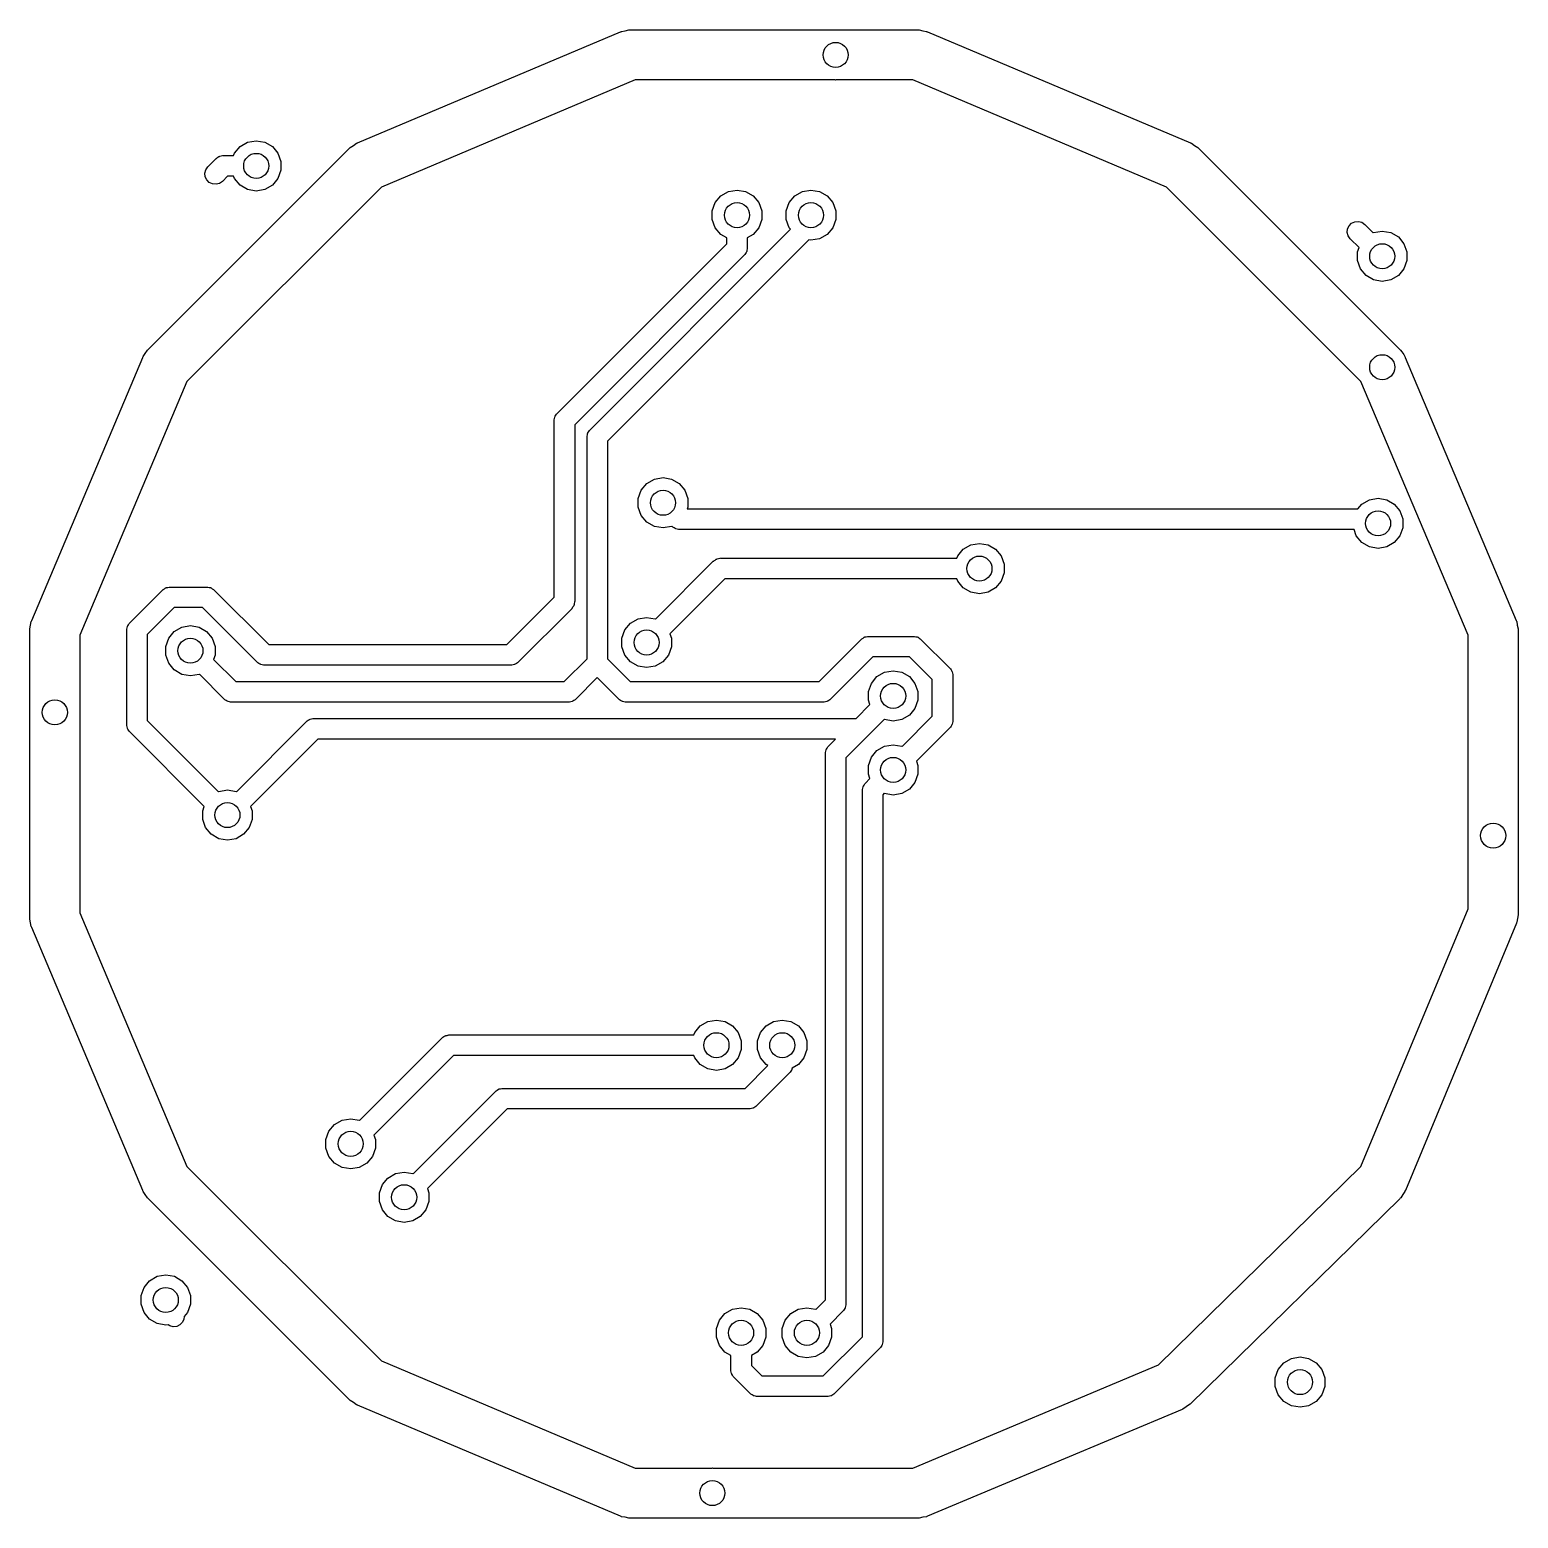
# Model space of a CAD drawing. Extents: x 80.2 to 130.9, y -109.9 to -88.9.
# Drawn here: x 90.94 to 109.06, y -109.06 to -90.94 of the extents above; entities that cross this region are included whole.
import ezdxf

# ---------------------------------------------------------------- set-up
doc = ezdxf.new("R2010")
doc.units = 0
doc.header["$MEASUREMENT"] = 0
doc.layers.add('BLACK', color=7, linetype='CONTINUOUS')

msp = doc.modelspace()

# ---------------------------------------------------------------- linework, layer by layer
at = {"layer": 'Black'}
for p, q in [((94.9314, -92.319), (98.1314, -90.969)), ((98.1314, -90.969), (98.139, -90.9673)), ((98.139, -90.9673), (98.1457, -90.9634)), ((98.1457, -90.9634), (98.1904, -90.9555)), ((98.1904, -90.9555), (98.2347, -90.9454)), ((98.2347, -90.9454), (98.2424, -90.9463)), ((98.2424, -90.9463), (98.25, -90.945)), ((98.25, -90.945), (100.745, -90.945)), ((100.745, -90.945), (100.75, -90.944)), ((100.75, -90.944), (100.755, -90.945)), ((100.755, -90.945), (101.75, -90.945)), ((101.75, -90.945), (101.758, -90.9463)), ((101.758, -90.9463), (101.765, -90.9454)), ((101.765, -90.9454), (101.81, -90.9555)), ((101.81, -90.9555), (101.854, -90.9634)), ((101.854, -90.9634), (101.861, -90.9673)), ((101.861, -90.9673), (101.869, -90.969)), ((101.869, -90.969), (105.069, -92.319)), ((98.3117, -91.555), (95.2235, -92.8578)), ((100.745, -91.555), (98.3117, -91.555)), ((100.75, -91.556), (100.745, -91.555)), ((100.755, -91.555), (100.75, -91.556)), ((101.688, -91.555), (100.755, -91.555)), ((104.776, -92.8578), (101.688, -91.555)), ((93.435, -92.447), (93.5033, -92.3656)), ((93.5033, -92.3656), (93.5954, -92.3125)), ((93.5954, -92.3125), (93.7, -92.294)), ((93.7, -92.294), (93.8046, -92.3125)), ((93.8046, -92.3125), (93.8967, -92.3656)), ((93.8967, -92.3656), (93.965, -92.447)), ((94.8425, -92.3765), (94.8823, -92.3508)), ((94.8823, -92.3508), (94.9211, -92.3236)), ((94.9211, -92.3236), (94.9266, -92.3221)), ((94.9266, -92.3221), (94.9314, -92.319)), ((105.069, -92.319), (105.073, -92.3221)), ((105.073, -92.3221), (105.079, -92.3236)), ((105.079, -92.3236), (105.118, -92.3508)), ((105.118, -92.3508), (105.158, -92.3765)), ((92.3843, -94.8343), (94.8343, -92.3843)), ((93.1116, -92.6116), (93.2116, -92.5116)), ((93.2116, -92.5116), (93.2161, -92.5085)), ((93.2161, -92.5085), (93.2197, -92.5042)), ((93.2197, -92.5042), (93.2338, -92.4961)), ((93.2338, -92.4961), (93.2472, -92.4867)), ((93.2472, -92.4867), (93.2525, -92.4853)), ((93.2525, -92.4853), (93.2572, -92.4825)), ((93.2572, -92.4825), (93.2733, -92.4797)), ((93.2733, -92.4797), (93.2891, -92.4755)), ((93.2891, -92.4755), (93.2946, -92.476)), ((93.2946, -92.476), (93.3, -92.475)), ((93.3, -92.475), (93.4248, -92.475)), ((93.4248, -92.475), (93.435, -92.447)), ((93.965, -92.447), (94.0013, -92.5469)), ((94.0013, -92.5469), (94.0013, -92.6531)), ((94.8343, -92.3843), (94.839, -92.381)), ((94.839, -92.381), (94.8425, -92.3765)), ((105.158, -92.3765), (105.161, -92.381)), ((105.161, -92.381), (105.166, -92.3843)), ((105.166, -92.3843), (107.616, -94.8343)), ((93.0755, -92.6891), (93.0867, -92.6472)), ((93.0793, -92.7324), (93.0755, -92.6891)), ((93.0976, -92.7717), (93.0793, -92.7324)), ((93.0867, -92.6472), (93.1116, -92.6116)), ((93.3518, -92.725), (93.2884, -92.7884)), ((93.4248, -92.725), (93.3518, -92.725)), ((93.435, -92.753), (93.4248, -92.725)), ((94.0013, -92.6531), (93.965, -92.753)), ((95.2235, -92.8578), (92.8578, -95.2235)), ((93.1283, -92.8024), (93.0976, -92.7717)), ((93.1676, -92.8207), (93.1283, -92.8024)), ((93.2109, -92.8245), (93.1676, -92.8207)), ((93.2528, -92.8133), (93.2109, -92.8245)), ((93.2884, -92.7884), (93.2528, -92.8133)), ((93.5033, -92.8344), (93.435, -92.753)), ((93.5954, -92.8875), (93.5033, -92.8344)), ((93.7, -92.906), (93.5954, -92.8875)), ((93.8046, -92.8875), (93.7, -92.906)), ((93.8967, -92.8344), (93.8046, -92.8875)), ((93.965, -92.753), (93.8967, -92.8344)), ((99.3533, -92.9656), (99.4454, -92.9125)), ((99.4454, -92.9125), (99.55, -92.894)), ((99.55, -92.894), (99.6546, -92.9125)), ((99.6546, -92.9125), (99.7467, -92.9656)), ((100.253, -92.9656), (100.345, -92.9125)), ((100.345, -92.9125), (100.45, -92.894)), ((100.45, -92.894), (100.555, -92.9125)), ((100.555, -92.9125), (100.647, -92.9656)), ((107.142, -95.2235), (104.776, -92.8578)), ((99.2487, -93.1469), (99.285, -93.047)), ((99.285, -93.047), (99.3533, -92.9656)), ((99.7467, -92.9656), (99.815, -93.047)), ((99.815, -93.047), (99.8513, -93.1469)), ((100.149, -93.1469), (100.185, -93.047)), ((100.185, -93.047), (100.253, -92.9656)), ((100.647, -92.9656), (100.715, -93.047)), ((100.715, -93.047), (100.751, -93.1469)), ((99.2487, -93.2531), (99.2487, -93.1469)), ((99.285, -93.353), (99.2487, -93.2531)), ((99.8513, -93.2531), (99.815, -93.353)), ((99.8513, -93.1469), (99.8513, -93.2531)), ((100.149, -93.2531), (100.149, -93.1469)), ((100.185, -93.353), (100.149, -93.2531)), ((100.751, -93.2531), (100.715, -93.353)), ((100.751, -93.1469), (100.751, -93.2531)), ((107.068, -93.2793), (107.111, -93.2755)), ((107.111, -93.2755), (107.153, -93.2867)), ((97.7616, -95.8116), (100.201, -93.3721)), ((99.3533, -93.4344), (99.285, -93.353)), ((99.425, -93.4758), (99.3533, -93.4344)), ((99.7467, -93.4344), (99.675, -93.4758)), ((99.815, -93.353), (99.7467, -93.4344)), ((100.201, -93.3721), (100.185, -93.353)), ((100.647, -93.4344), (100.555, -93.4875)), ((100.715, -93.353), (100.647, -93.4344)), ((106.975, -93.4109), (106.979, -93.3676)), ((106.987, -93.4528), (106.975, -93.4109)), ((106.979, -93.3676), (106.998, -93.3283)), ((107.012, -93.4884), (106.987, -93.4528)), ((106.998, -93.3283), (107.028, -93.2976)), ((107.028, -93.2976), (107.068, -93.2793)), ((107.153, -93.2867), (107.188, -93.3116)), ((107.188, -93.3116), (107.291, -93.4147)), ((107.291, -93.4147), (107.295, -93.4125)), ((107.295, -93.4125), (107.4, -93.394)), ((107.4, -93.394), (107.505, -93.4125)), ((107.505, -93.4125), (107.597, -93.4656)), ((97.3616, -95.6116), (99.425, -93.5482)), ((100.425, -93.5016), (97.975, -95.9518)), ((99.425, -93.5482), (99.425, -93.4758)), ((99.6703, -93.6267), (99.6675, -93.6428)), ((99.6745, -93.6109), (99.6703, -93.6267)), ((99.675, -93.6), (99.674, -93.6054)), ((99.674, -93.6054), (99.6745, -93.6109)), ((99.675, -93.4758), (99.675, -93.6)), ((100.45, -93.506), (100.425, -93.5016)), ((100.555, -93.4875), (100.45, -93.506)), ((107.118, -93.5945), (107.012, -93.4884)), ((107.099, -93.6469), (107.118, -93.5945)), ((107.597, -93.4656), (107.665, -93.547)), ((107.665, -93.547), (107.701, -93.6469)), ((99.6384, -93.6884), (97.575, -95.7518)), ((99.6415, -93.6839), (99.6384, -93.6884)), ((99.6458, -93.6803), (99.6415, -93.6839)), ((99.6539, -93.6662), (99.6458, -93.6803)), ((99.6633, -93.6528), (99.6539, -93.6662)), ((99.6647, -93.6475), (99.6633, -93.6528)), ((99.6675, -93.6428), (99.6647, -93.6475)), ((107.099, -93.7531), (107.099, -93.6469)), ((107.135, -93.853), (107.099, -93.7531)), ((107.701, -93.7531), (107.665, -93.853)), ((107.701, -93.6469), (107.701, -93.7531)), ((107.203, -93.9344), (107.135, -93.853)), ((107.295, -93.9875), (107.203, -93.9344)), ((107.4, -94.006), (107.295, -93.9875)), ((107.505, -93.9875), (107.4, -94.006)), ((107.597, -93.9344), (107.505, -93.9875)), ((107.665, -93.853), (107.597, -93.9344)), ((92.3236, -94.9211), (92.3508, -94.8823)), ((92.3508, -94.8823), (92.3765, -94.8425)), ((92.3765, -94.8425), (92.381, -94.839)), ((92.381, -94.839), (92.3843, -94.8343)), ((107.616, -94.8343), (107.619, -94.839)), ((107.619, -94.839), (107.624, -94.8425)), ((107.624, -94.8425), (107.638, -94.8648)), ((107.638, -94.8648), (107.665, -94.897)), ((107.665, -94.897), (107.671, -94.9131)), ((90.969, -98.1314), (92.319, -94.9314)), ((92.319, -94.9314), (92.3221, -94.9266)), ((92.3221, -94.9266), (92.3236, -94.9211)), ((107.671, -94.9131), (107.676, -94.9211)), ((107.676, -94.9211), (107.678, -94.9266)), ((107.678, -94.9266), (107.681, -94.9314)), ((107.681, -94.9314), (109.031, -98.1314)), ((92.8578, -95.2235), (91.555, -98.3117)), ((108.445, -98.3117), (107.142, -95.2235)), ((97.3461, -95.6338), (97.3542, -95.6197)), ((97.3542, -95.6197), (97.3585, -95.6161)), ((97.3585, -95.6161), (97.3616, -95.6116)), ((97.325, -95.7), (97.326, -95.6946)), ((97.325, -97.8482), (97.325, -95.7)), ((97.3255, -95.6891), (97.3297, -95.6733)), ((97.326, -95.6946), (97.3255, -95.6891)), ((97.3297, -95.6733), (97.3325, -95.6572)), ((97.3325, -95.6572), (97.3353, -95.6525)), ((97.3353, -95.6525), (97.3367, -95.6472)), ((97.3367, -95.6472), (97.3461, -95.6338)), ((97.575, -95.7518), (97.575, -97.9)), ((97.7585, -95.8161), (97.7616, -95.8116)), ((97.725, -95.9), (97.726, -95.8946)), ((97.725, -98.5982), (97.725, -95.9)), ((97.7255, -95.8891), (97.7297, -95.8733)), ((97.726, -95.8946), (97.7255, -95.8891)), ((97.7297, -95.8733), (97.7325, -95.8572)), ((97.7325, -95.8572), (97.7353, -95.8525)), ((97.7353, -95.8525), (97.7367, -95.8472)), ((97.7367, -95.8472), (97.7461, -95.8338)), ((97.7461, -95.8338), (97.7542, -95.8197)), ((97.7542, -95.8197), (97.7585, -95.8161)), ((97.975, -95.9518), (97.975, -98.5982)), ((98.385, -96.547), (98.4533, -96.4656)), ((98.4533, -96.4656), (98.5454, -96.4125)), ((98.5454, -96.4125), (98.65, -96.394)), ((98.65, -96.394), (98.7546, -96.4125)), ((98.7546, -96.4125), (98.8467, -96.4656)), ((98.8467, -96.4656), (98.915, -96.547)), ((98.3487, -96.6469), (98.385, -96.547)), ((98.3487, -96.7531), (98.3487, -96.6469)), ((98.915, -96.547), (98.9513, -96.6469)), ((98.9513, -96.6469), (98.9513, -96.7531)), ((107.104, -96.775), (107.153, -96.7156)), ((107.153, -96.7156), (107.245, -96.6625)), ((107.245, -96.6625), (107.35, -96.644)), ((107.35, -96.644), (107.455, -96.6625)), ((107.455, -96.6625), (107.547, -96.7156)), ((107.547, -96.7156), (107.615, -96.797)), ((98.385, -96.853), (98.3487, -96.7531)), ((98.4533, -96.9344), (98.385, -96.853)), ((98.9513, -96.7531), (98.9434, -96.775)), ((98.9434, -96.775), (107.104, -96.775)), ((107.615, -96.797), (107.651, -96.8969)), ((107.651, -96.8969), (107.651, -97.0031)), ((98.5454, -96.9875), (98.4533, -96.9344)), ((98.65, -97.006), (98.5454, -96.9875)), ((98.7546, -96.9875), (98.65, -97.006)), ((98.7585, -96.9853), (98.7546, -96.9875)), ((98.7616, -96.9884), (98.7585, -96.9853)), ((98.7661, -96.9915), (98.7616, -96.9884)), ((98.7697, -96.9958), (98.7661, -96.9915)), ((98.7838, -97.0039), (98.7697, -96.9958)), ((98.7972, -97.0133), (98.7838, -97.0039)), ((98.8025, -97.0147), (98.7972, -97.0133)), ((98.8072, -97.0175), (98.8025, -97.0147)), ((98.8233, -97.0203), (98.8072, -97.0175)), ((98.8391, -97.0245), (98.8233, -97.0203)), ((98.8446, -97.024), (98.8391, -97.0245)), ((98.85, -97.025), (98.8446, -97.024)), ((107.057, -97.025), (98.85, -97.025)), ((107.085, -97.103), (107.057, -97.025)), ((107.651, -97.0031), (107.615, -97.103)), ((102.303, -97.2656), (102.395, -97.2125)), ((102.395, -97.2125), (102.5, -97.194)), ((102.5, -97.194), (102.605, -97.2125)), ((102.605, -97.2125), (102.697, -97.2656)), ((107.153, -97.1844), (107.085, -97.103)), ((107.245, -97.2375), (107.153, -97.1844)), ((107.35, -97.256), (107.245, -97.2375)), ((107.455, -97.2375), (107.35, -97.256)), ((107.547, -97.1844), (107.455, -97.2375)), ((107.615, -97.103), (107.547, -97.1844)), ((98.5585, -98.1147), (99.2616, -97.4116)), ((99.2616, -97.4116), (99.2661, -97.4085)), ((99.2661, -97.4085), (99.2697, -97.4042)), ((99.2697, -97.4042), (99.2838, -97.3961)), ((99.2838, -97.3961), (99.2972, -97.3867)), ((99.2972, -97.3867), (99.3025, -97.3853)), ((99.3025, -97.3853), (99.3072, -97.3825)), ((99.3072, -97.3825), (99.3233, -97.3797)), ((99.3233, -97.3797), (99.3391, -97.3755)), ((99.3391, -97.3755), (99.3446, -97.376)), ((99.3446, -97.376), (99.35, -97.375)), ((99.35, -97.375), (102.225, -97.375)), ((102.225, -97.375), (102.235, -97.347)), ((102.235, -97.347), (102.303, -97.2656)), ((102.697, -97.2656), (102.765, -97.347)), ((102.765, -97.347), (102.801, -97.4469)), ((102.801, -97.5531), (102.765, -97.653)), ((102.801, -97.4469), (102.801, -97.5531)), ((92.1616, -98.1616), (92.5616, -97.7616)), ((92.5616, -97.7616), (92.5661, -97.7585)), ((92.5661, -97.7585), (92.5697, -97.7542)), ((92.5697, -97.7542), (92.5838, -97.7461)), ((92.5838, -97.7461), (92.5972, -97.7367)), ((92.5972, -97.7367), (92.6025, -97.7353)), ((92.6025, -97.7353), (92.6072, -97.7325)), ((92.6072, -97.7325), (92.6233, -97.7297)), ((92.6233, -97.7297), (92.6391, -97.7255)), ((92.6391, -97.7255), (92.6446, -97.726)), ((92.6446, -97.726), (92.65, -97.725)), ((92.65, -97.725), (93.1, -97.725)), ((93.1, -97.725), (93.1054, -97.726)), ((93.1054, -97.726), (93.1109, -97.7255)), ((93.1109, -97.7255), (93.1267, -97.7297)), ((93.1267, -97.7297), (93.1428, -97.7325)), ((93.1428, -97.7325), (93.1475, -97.7353)), ((93.1475, -97.7353), (93.1528, -97.7367)), ((93.1528, -97.7367), (93.1662, -97.7461)), ((93.1662, -97.7461), (93.1803, -97.7542)), ((93.1803, -97.7542), (93.1839, -97.7585)), ((93.1839, -97.7585), (93.1884, -97.7616)), ((93.1884, -97.7616), (93.8518, -98.425)), ((99.4018, -97.625), (98.7323, -98.2945)), ((102.225, -97.625), (99.4018, -97.625)), ((102.235, -97.653), (102.225, -97.625)), ((102.303, -97.7344), (102.235, -97.653)), ((102.395, -97.7875), (102.303, -97.7344)), ((102.5, -97.806), (102.395, -97.7875)), ((102.605, -97.7875), (102.5, -97.806)), ((102.697, -97.7344), (102.605, -97.7875)), ((102.765, -97.653), (102.697, -97.7344)), ((92.7018, -97.975), (92.375, -98.3018)), ((93.0482, -97.975), (92.7018, -97.975)), ((93.7116, -98.6384), (93.0482, -97.975)), ((96.7482, -98.425), (97.325, -97.8482)), ((97.5415, -97.9839), (97.5384, -97.9884)), ((97.5458, -97.9803), (97.5415, -97.9839)), ((97.5539, -97.9662), (97.5458, -97.9803)), ((97.5633, -97.9528), (97.5539, -97.9662)), ((97.5647, -97.9475), (97.5633, -97.9528)), ((97.5675, -97.9428), (97.5647, -97.9475)), ((97.5703, -97.9267), (97.5675, -97.9428)), ((97.5745, -97.9109), (97.5703, -97.9267)), ((97.575, -97.9), (97.574, -97.9054)), ((97.574, -97.9054), (97.5745, -97.9109)), ((90.9555, -98.1904), (90.9634, -98.1457)), ((90.9634, -98.1457), (90.9673, -98.139)), ((90.9673, -98.139), (90.969, -98.1314)), ((92.1542, -98.1697), (92.1585, -98.1661)), ((92.1585, -98.1661), (92.1616, -98.1616)), ((97.5384, -97.9884), (96.8884, -98.6384)), ((98.185, -98.247), (98.2533, -98.1656)), ((98.2533, -98.1656), (98.3454, -98.1125)), ((98.3454, -98.1125), (98.45, -98.094)), ((98.45, -98.094), (98.5546, -98.1125)), ((98.5546, -98.1125), (98.5585, -98.1147)), ((109.031, -98.1314), (109.033, -98.139)), ((109.033, -98.139), (109.037, -98.1457)), ((109.037, -98.1457), (109.044, -98.1904)), ((90.945, -98.25), (90.9463, -98.2424)), ((90.945, -99.25), (90.945, -98.25)), ((90.9454, -98.2347), (90.9555, -98.1904)), ((90.9463, -98.2424), (90.9454, -98.2347)), ((91.555, -98.3117), (91.555, -99.25)), ((92.125, -98.25), (92.126, -98.2446)), ((92.125, -99.4), (92.125, -98.25)), ((92.1255, -98.2391), (92.1297, -98.2233)), ((92.126, -98.2446), (92.1255, -98.2391)), ((92.1297, -98.2233), (92.1325, -98.2072)), ((92.1325, -98.2072), (92.1353, -98.2025)), ((92.1353, -98.2025), (92.1367, -98.1972)), ((92.1367, -98.1972), (92.1461, -98.1838)), ((92.1461, -98.1838), (92.1542, -98.1697)), ((92.375, -98.3018), (92.375, -99.3482)), ((92.5987, -98.4469), (92.635, -98.347)), ((92.635, -98.347), (92.7033, -98.2656)), ((92.7033, -98.2656), (92.7954, -98.2125)), ((92.7954, -98.2125), (92.9, -98.194)), ((92.9, -98.194), (93.0046, -98.2125)), ((93.0046, -98.2125), (93.0967, -98.2656)), ((93.0967, -98.2656), (93.165, -98.347)), ((93.165, -98.347), (93.2013, -98.4469)), ((98.1487, -98.3469), (98.185, -98.247)), ((98.1487, -98.4531), (98.1487, -98.3469)), ((98.7323, -98.2945), (98.7513, -98.3469)), ((98.7513, -98.3469), (98.7513, -98.4531)), ((101.07, -98.3542), (101.084, -98.3461)), ((101.084, -98.3461), (101.097, -98.3367)), ((101.097, -98.3367), (101.102, -98.3353)), ((101.102, -98.3353), (101.107, -98.3325)), ((101.107, -98.3325), (101.123, -98.3297)), ((101.123, -98.3297), (101.139, -98.3255)), ((101.139, -98.3255), (101.145, -98.326)), ((101.145, -98.326), (101.15, -98.325)), ((101.15, -98.325), (101.7, -98.325)), ((101.7, -98.325), (101.705, -98.326)), ((101.705, -98.326), (101.711, -98.3255)), ((101.711, -98.3255), (101.727, -98.3297)), ((101.727, -98.3297), (101.743, -98.3325)), ((101.743, -98.3325), (101.748, -98.3353)), ((101.748, -98.3353), (101.753, -98.3367)), ((101.753, -98.3367), (101.766, -98.3461)), ((101.766, -98.3461), (101.78, -98.3542)), ((108.445, -100.75), (108.445, -98.3117)), ((109.044, -98.1904), (109.055, -98.2347)), ((109.055, -98.2347), (109.054, -98.2424)), ((109.054, -98.2424), (109.055, -98.25)), ((109.055, -98.25), (109.055, -100.75)), ((92.5987, -98.5531), (92.5987, -98.4469)), ((93.2013, -98.4469), (93.2013, -98.5531)), ((93.8518, -98.425), (96.7482, -98.425)), ((98.185, -98.553), (98.1487, -98.4531)), ((98.7513, -98.4531), (98.715, -98.553)), ((100.548, -98.875), (101.062, -98.3616)), ((101.062, -98.3616), (101.066, -98.3585)), ((101.066, -98.3585), (101.07, -98.3542)), ((101.78, -98.3542), (101.784, -98.3585)), ((101.784, -98.3585), (101.788, -98.3616)), ((101.788, -98.3616), (102.138, -98.7116)), ((92.635, -98.653), (92.5987, -98.5531)), ((92.7033, -98.7344), (92.635, -98.653)), ((93.2013, -98.5531), (93.1823, -98.6055)), ((93.1823, -98.6055), (93.4518, -98.875)), ((93.7161, -98.6415), (93.7116, -98.6384)), ((93.7197, -98.6458), (93.7161, -98.6415)), ((93.7338, -98.6539), (93.7197, -98.6458)), ((93.7472, -98.6633), (93.7338, -98.6539)), ((93.7525, -98.6647), (93.7472, -98.6633)), ((93.7572, -98.6675), (93.7525, -98.6647)), ((93.7733, -98.6703), (93.7572, -98.6675)), ((93.7891, -98.6745), (93.7733, -98.6703)), ((93.7946, -98.674), (93.7891, -98.6745)), ((93.8, -98.675), (93.7946, -98.674)), ((96.8, -98.675), (93.8, -98.675)), ((96.8054, -98.674), (96.8, -98.675)), ((96.8109, -98.6745), (96.8054, -98.674)), ((96.8267, -98.6703), (96.8109, -98.6745)), ((96.8428, -98.6675), (96.8267, -98.6703)), ((96.8475, -98.6647), (96.8428, -98.6675)), ((96.8528, -98.6633), (96.8475, -98.6647)), ((96.8662, -98.6539), (96.8528, -98.6633)), ((96.8803, -98.6458), (96.8662, -98.6539)), ((96.8839, -98.6415), (96.8803, -98.6458)), ((96.8884, -98.6384), (96.8839, -98.6415)), ((97.4482, -98.875), (97.725, -98.5982)), ((97.975, -98.5982), (98.2518, -98.875)), ((98.2533, -98.6344), (98.185, -98.553)), ((98.3454, -98.6875), (98.2533, -98.6344)), ((98.45, -98.706), (98.3454, -98.6875)), ((98.5546, -98.6875), (98.45, -98.706)), ((98.6467, -98.6344), (98.5546, -98.6875)), ((98.715, -98.553), (98.6467, -98.6344)), ((101.202, -98.575), (100.688, -99.0884)), ((101.648, -98.575), (101.202, -98.575)), ((101.925, -98.8518), (101.648, -98.575)), ((92.7954, -98.7875), (92.7033, -98.7344)), ((92.9, -98.806), (92.7954, -98.7875)), ((93.0046, -98.7875), (92.9, -98.806)), ((93.0085, -98.7853), (93.0046, -98.7875)), ((93.3116, -99.0884), (93.0085, -98.7853)), ((93.4518, -98.875), (97.4482, -98.875)), ((97.85, -98.8268), (97.5884, -99.0884)), ((98.1116, -99.0884), (97.85, -98.8268)), ((98.2518, -98.875), (100.548, -98.875)), ((101.185, -98.897), (101.253, -98.8156)), ((101.253, -98.8156), (101.345, -98.7625)), ((101.345, -98.7625), (101.45, -98.744)), ((101.45, -98.744), (101.555, -98.7625)), ((101.555, -98.7625), (101.647, -98.8156)), ((101.647, -98.8156), (101.715, -98.897)), ((101.925, -99.2982), (101.925, -98.8518)), ((102.138, -98.7116), (102.142, -98.7161)), ((102.142, -98.7161), (102.146, -98.7197)), ((102.146, -98.7197), (102.154, -98.7338)), ((102.154, -98.7338), (102.163, -98.7472)), ((102.163, -98.7472), (102.165, -98.7525)), ((102.165, -98.7525), (102.167, -98.7572)), ((102.167, -98.7572), (102.17, -98.7733)), ((102.17, -98.7733), (102.175, -98.7891)), ((102.175, -98.7891), (102.174, -98.7946)), ((102.174, -98.7946), (102.175, -98.8)), ((102.175, -98.8), (102.175, -99.35)), ((101.149, -98.9969), (101.185, -98.897)), ((101.149, -99.1031), (101.149, -98.9969)), ((101.715, -98.897), (101.751, -98.9969)), ((101.751, -98.9969), (101.751, -99.1031)), ((90.945, -101.75), (90.945, -99.25)), ((91.555, -99.25), (91.555, -101.688)), ((93.3161, -99.0915), (93.3116, -99.0884)), ((93.3197, -99.0958), (93.3161, -99.0915)), ((93.3338, -99.1039), (93.3197, -99.0958)), ((93.3472, -99.1133), (93.3338, -99.1039)), ((93.3525, -99.1147), (93.3472, -99.1133)), ((93.3572, -99.1175), (93.3525, -99.1147)), ((93.3733, -99.1203), (93.3572, -99.1175)), ((93.3891, -99.1245), (93.3733, -99.1203)), ((93.3946, -99.124), (93.3891, -99.1245)), ((93.4, -99.125), (93.3946, -99.124)), ((97.5, -99.125), (93.4, -99.125)), ((97.5054, -99.124), (97.5, -99.125)), ((97.5109, -99.1245), (97.5054, -99.124)), ((97.5267, -99.1203), (97.5109, -99.1245)), ((97.5428, -99.1175), (97.5267, -99.1203)), ((97.5475, -99.1147), (97.5428, -99.1175)), ((97.5528, -99.1133), (97.5475, -99.1147)), ((97.5662, -99.1039), (97.5528, -99.1133)), ((97.5803, -99.0958), (97.5662, -99.1039)), ((97.5839, -99.0915), (97.5803, -99.0958)), ((97.5884, -99.0884), (97.5839, -99.0915)), ((98.1161, -99.0915), (98.1116, -99.0884)), ((98.1197, -99.0958), (98.1161, -99.0915)), ((98.1338, -99.1039), (98.1197, -99.0958)), ((98.1472, -99.1133), (98.1338, -99.1039)), ((98.1525, -99.1147), (98.1472, -99.1133)), ((98.1572, -99.1175), (98.1525, -99.1147)), ((98.1733, -99.1203), (98.1572, -99.1175)), ((98.1891, -99.1245), (98.1733, -99.1203)), ((98.1946, -99.124), (98.1891, -99.1245)), ((98.2, -99.125), (98.1946, -99.124)), ((100.6, -99.125), (98.2, -99.125)), ((100.605, -99.124), (100.6, -99.125)), ((100.611, -99.1245), (100.605, -99.124)), ((100.627, -99.1203), (100.611, -99.1245)), ((100.643, -99.1175), (100.627, -99.1203)), ((100.648, -99.1147), (100.643, -99.1175)), ((100.653, -99.1133), (100.648, -99.1147)), ((100.666, -99.1039), (100.653, -99.1133)), ((100.68, -99.0958), (100.666, -99.1039)), ((100.684, -99.0915), (100.68, -99.0958)), ((100.688, -99.0884), (100.684, -99.0915)), ((100.998, -99.325), (101.168, -99.1555)), ((101.168, -99.1555), (101.149, -99.1031)), ((101.715, -99.203), (101.647, -99.2844)), ((101.751, -99.1031), (101.715, -99.203)), ((92.126, -99.4054), (92.125, -99.4)), ((92.1255, -99.4109), (92.126, -99.4054)), ((92.1297, -99.4267), (92.1255, -99.4109)), ((92.1325, -99.4428), (92.1297, -99.4267)), ((92.375, -99.3482), (93.2415, -100.215)), ((93.4585, -100.215), (94.3116, -99.3616)), ((94.3116, -99.3616), (94.3161, -99.3585)), ((94.3161, -99.3585), (94.3197, -99.3542)), ((94.3197, -99.3542), (94.3338, -99.3461)), ((94.3338, -99.3461), (94.3472, -99.3367)), ((94.3472, -99.3367), (94.3525, -99.3353)), ((94.3525, -99.3353), (94.3572, -99.3325)), ((94.3572, -99.3325), (94.3733, -99.3297)), ((94.3733, -99.3297), (94.3891, -99.3255)), ((94.3891, -99.3255), (94.3946, -99.326)), ((94.3946, -99.326), (94.4, -99.325)), ((94.4, -99.325), (100.998, -99.325)), ((101.341, -99.3353), (100.875, -99.8018)), ((101.345, -99.3375), (101.341, -99.3353)), ((101.45, -99.356), (101.345, -99.3375)), ((101.555, -99.3375), (101.45, -99.356)), ((101.647, -99.2844), (101.555, -99.3375)), ((101.559, -99.6647), (101.925, -99.2982)), ((102.142, -99.4339), (102.138, -99.4384)), ((102.146, -99.4303), (102.142, -99.4339)), ((102.154, -99.4162), (102.146, -99.4303)), ((102.163, -99.4028), (102.154, -99.4162)), ((102.165, -99.3975), (102.163, -99.4028)), ((102.167, -99.3928), (102.165, -99.3975)), ((102.17, -99.3767), (102.167, -99.3928)), ((102.175, -99.3609), (102.17, -99.3767)), ((102.175, -99.35), (102.174, -99.3554)), ((102.174, -99.3554), (102.175, -99.3609)), ((92.1353, -99.4475), (92.1325, -99.4428)), ((92.1367, -99.4528), (92.1353, -99.4475)), ((92.1461, -99.4662), (92.1367, -99.4528)), ((92.1542, -99.4803), (92.1461, -99.4662)), ((92.1585, -99.4839), (92.1542, -99.4803)), ((92.1616, -99.4884), (92.1585, -99.4839)), ((93.0677, -100.395), (92.1616, -99.4884)), ((94.4518, -99.575), (93.6323, -100.395)), ((100.748, -99.575), (94.4518, -99.575)), ((100.662, -99.6616), (100.748, -99.575)), ((102.138, -99.4384), (101.732, -99.8445)), ((100.625, -99.7391), (100.63, -99.7233)), ((100.626, -99.7446), (100.625, -99.7391)), ((100.625, -99.75), (100.626, -99.7446)), ((100.625, -106.398), (100.625, -99.75)), ((100.63, -99.7233), (100.633, -99.7072)), ((100.633, -99.7072), (100.635, -99.7025)), ((100.635, -99.7025), (100.637, -99.6972)), ((100.637, -99.6972), (100.646, -99.6838)), ((100.646, -99.6838), (100.654, -99.6697)), ((100.654, -99.6697), (100.658, -99.6661)), ((100.658, -99.6661), (100.662, -99.6616)), ((101.149, -99.8969), (101.185, -99.797)), ((101.185, -99.797), (101.253, -99.7156)), ((101.253, -99.7156), (101.345, -99.6625)), ((101.345, -99.6625), (101.45, -99.644)), ((101.45, -99.644), (101.555, -99.6625)), ((101.555, -99.6625), (101.559, -99.6647)), ((100.875, -99.8018), (100.875, -106.45)), ((101.149, -100.003), (101.149, -99.8969)), ((101.732, -99.8445), (101.751, -99.8969)), ((101.751, -99.8969), (101.751, -100.003)), ((101.08, -100.173), (101.083, -100.157)), ((101.083, -100.157), (101.085, -100.152)), ((101.085, -100.152), (101.087, -100.147)), ((101.087, -100.147), (101.096, -100.134)), ((101.096, -100.134), (101.104, -100.12)), ((101.104, -100.12), (101.108, -100.116)), ((101.108, -100.116), (101.112, -100.112)), ((101.112, -100.112), (101.168, -100.055)), ((101.168, -100.055), (101.149, -100.003)), ((101.715, -100.103), (101.647, -100.184)), ((101.751, -100.003), (101.715, -100.103)), ((93.2415, -100.215), (93.2454, -100.212)), ((93.2454, -100.212), (93.35, -100.194)), ((93.35, -100.194), (93.4546, -100.212)), ((93.4546, -100.212), (93.4585, -100.215)), ((101.075, -100.189), (101.08, -100.173)), ((101.076, -100.195), (101.075, -100.189)), ((101.075, -100.2), (101.076, -100.195)), ((101.075, -106.848), (101.075, -100.2)), ((101.341, -100.235), (101.325, -100.252)), ((101.325, -100.252), (101.325, -106.9)), ((101.345, -100.238), (101.341, -100.235)), ((101.45, -100.256), (101.345, -100.238)), ((101.555, -100.238), (101.45, -100.256)), ((101.647, -100.184), (101.555, -100.238)), ((93.0487, -100.447), (93.0677, -100.395)), ((93.0487, -100.553), (93.0487, -100.447)), ((93.6323, -100.395), (93.6513, -100.447)), ((93.6513, -100.447), (93.6513, -100.553)), ((93.085, -100.653), (93.0487, -100.553)), ((93.1533, -100.734), (93.085, -100.653)), ((93.615, -100.653), (93.5467, -100.734)), ((93.6513, -100.553), (93.615, -100.653)), ((93.2454, -100.788), (93.1533, -100.734)), ((93.35, -100.806), (93.2454, -100.788)), ((93.4546, -100.788), (93.35, -100.806)), ((93.5467, -100.734), (93.4546, -100.788)), ((108.445, -101.639), (108.445, -100.75)), ((109.055, -100.75), (109.055, -101.7)), ((90.9463, -101.758), (90.945, -101.75)), ((90.9454, -101.765), (90.9463, -101.758)), ((90.9555, -101.81), (90.9454, -101.765)), ((91.555, -101.688), (92.8578, -104.776)), ((107.142, -104.776), (108.445, -101.639)), ((109.045, -101.759), (109.037, -101.804)), ((109.055, -101.714), (109.045, -101.759)), ((109.055, -101.7), (109.054, -101.707)), ((109.054, -101.707), (109.055, -101.714)), ((90.9634, -101.854), (90.9555, -101.81)), ((90.9673, -101.861), (90.9634, -101.854)), ((90.969, -101.869), (90.9673, -101.861)), ((92.319, -105.069), (90.969, -101.869)), ((109.032, -101.817), (107.682, -105.067)), ((109.033, -101.81), (109.032, -101.817)), ((109.037, -101.804), (109.033, -101.81)), ((99.1033, -103.066), (99.1954, -103.012)), ((99.1954, -103.012), (99.3, -102.994)), ((99.3, -102.994), (99.4046, -103.012)), ((99.4046, -103.012), (99.4967, -103.066)), ((99.9033, -103.066), (99.9954, -103.012)), ((99.9954, -103.012), (100.1, -102.994)), ((100.1, -102.994), (100.205, -103.012)), ((100.205, -103.012), (100.297, -103.066)), ((94.9585, -104.215), (95.9616, -103.212)), ((95.9616, -103.212), (95.9661, -103.208)), ((95.9661, -103.208), (95.9697, -103.204)), ((95.9697, -103.204), (95.9838, -103.196)), ((95.9838, -103.196), (95.9972, -103.187)), ((95.9972, -103.187), (96.0025, -103.185)), ((96.0025, -103.185), (96.0072, -103.183)), ((96.0072, -103.183), (96.0233, -103.18)), ((96.0233, -103.18), (96.0391, -103.175)), ((96.0391, -103.175), (96.0446, -103.176)), ((96.0446, -103.176), (96.05, -103.175)), ((96.05, -103.175), (99.0248, -103.175)), ((99.0248, -103.175), (99.035, -103.147)), ((99.035, -103.147), (99.1033, -103.066)), ((99.4967, -103.066), (99.565, -103.147)), ((99.565, -103.147), (99.6013, -103.247)), ((99.7987, -103.247), (99.835, -103.147)), ((99.835, -103.147), (99.9033, -103.066)), ((100.297, -103.066), (100.365, -103.147)), ((100.365, -103.147), (100.401, -103.247)), ((99.6013, -103.353), (99.565, -103.453)), ((99.6013, -103.247), (99.6013, -103.353)), ((99.7987, -103.353), (99.7987, -103.247)), ((99.835, -103.453), (99.7987, -103.353)), ((100.401, -103.353), (100.365, -103.453)), ((100.401, -103.247), (100.401, -103.353)), ((96.1018, -103.425), (95.1323, -104.395)), ((99.0248, -103.425), (96.1018, -103.425)), ((99.035, -103.453), (99.0248, -103.425)), ((99.1033, -103.534), (99.035, -103.453)), ((99.1954, -103.588), (99.1033, -103.534)), ((99.3, -103.606), (99.1954, -103.588)), ((99.4046, -103.588), (99.3, -103.606)), ((99.4967, -103.534), (99.4046, -103.588)), ((99.565, -103.453), (99.4967, -103.534)), ((99.6482, -103.825), (99.9258, -103.547)), ((99.9033, -103.534), (99.835, -103.453)), ((99.9258, -103.547), (99.9033, -103.534)), ((100.215, -103.598), (100.213, -103.603)), ((100.217, -103.593), (100.215, -103.598)), ((100.22, -103.579), (100.217, -103.593)), ((100.297, -103.534), (100.22, -103.579)), ((100.365, -103.453), (100.297, -103.534)), ((100.188, -103.638), (99.7884, -104.038)), ((100.192, -103.634), (100.188, -103.638)), ((100.196, -103.63), (100.192, -103.634)), ((100.204, -103.616), (100.196, -103.63)), ((100.213, -103.603), (100.204, -103.616)), ((95.6085, -104.865), (96.6116, -103.862)), ((96.6116, -103.862), (96.6161, -103.858)), ((96.6161, -103.858), (96.6197, -103.854)), ((96.6197, -103.854), (96.6338, -103.846)), ((96.6338, -103.846), (96.6472, -103.837)), ((96.6472, -103.837), (96.6525, -103.835)), ((96.6525, -103.835), (96.6572, -103.833)), ((96.6572, -103.833), (96.6733, -103.83)), ((96.6733, -103.83), (96.6891, -103.825)), ((96.6891, -103.825), (96.6946, -103.826)), ((96.6946, -103.826), (96.7, -103.825)), ((96.7, -103.825), (99.6482, -103.825)), ((96.7518, -104.075), (95.7823, -105.045)), ((99.7, -104.075), (96.7518, -104.075)), ((99.7054, -104.074), (99.7, -104.075)), ((99.7109, -104.075), (99.7054, -104.074)), ((99.7267, -104.07), (99.7109, -104.075)), ((99.7428, -104.067), (99.7267, -104.07)), ((99.7475, -104.065), (99.7428, -104.067)), ((99.7528, -104.063), (99.7475, -104.065)), ((99.7662, -104.054), (99.7528, -104.063)), ((99.7803, -104.046), (99.7662, -104.054)), ((99.7839, -104.042), (99.7803, -104.046)), ((99.7884, -104.038), (99.7839, -104.042)), ((94.585, -104.347), (94.6533, -104.266)), ((94.6533, -104.266), (94.7454, -104.212)), ((94.7454, -104.212), (94.85, -104.194)), ((94.85, -104.194), (94.9546, -104.212)), ((94.9546, -104.212), (94.9585, -104.215)), ((94.5487, -104.447), (94.585, -104.347)), ((94.5487, -104.553), (94.5487, -104.447)), ((95.1323, -104.395), (95.1513, -104.447)), ((95.1513, -104.447), (95.1513, -104.553)), ((94.585, -104.653), (94.5487, -104.553)), ((94.6533, -104.734), (94.585, -104.653)), ((95.115, -104.653), (95.0467, -104.734)), ((95.1513, -104.553), (95.115, -104.653)), ((92.8578, -104.776), (95.2235, -107.142)), ((94.7454, -104.788), (94.6533, -104.734)), ((94.85, -104.806), (94.7454, -104.788)), ((94.9546, -104.788), (94.85, -104.806)), ((95.0467, -104.734), (94.9546, -104.788)), ((95.3033, -104.916), (95.3954, -104.862)), ((95.3954, -104.862), (95.5, -104.844)), ((95.5, -104.844), (95.6046, -104.862)), ((95.6046, -104.862), (95.6085, -104.865)), ((104.678, -107.191), (107.142, -104.776)), ((95.1987, -105.097), (95.235, -104.997)), ((95.235, -104.997), (95.3033, -104.916)), ((95.7823, -105.045), (95.8013, -105.097)), ((92.3221, -105.073), (92.319, -105.069)), ((92.3236, -105.079), (92.3221, -105.073)), ((92.3508, -105.118), (92.3236, -105.079)), ((92.3765, -105.158), (92.3508, -105.118)), ((92.381, -105.161), (92.3765, -105.158)), ((92.3843, -105.166), (92.381, -105.161)), ((94.8343, -107.616), (92.3843, -105.166)), ((95.1987, -105.203), (95.1987, -105.097)), ((95.235, -105.303), (95.1987, -105.203)), ((95.8013, -105.203), (95.765, -105.303)), ((95.8013, -105.097), (95.8013, -105.203)), ((107.614, -105.168), (105.064, -107.668)), ((107.618, -105.161), (107.614, -105.168)), ((107.625, -105.156), (107.618, -105.161)), ((107.649, -105.118), (107.625, -105.156)), ((107.675, -105.082), (107.649, -105.118)), ((107.677, -105.074), (107.675, -105.082)), ((107.682, -105.067), (107.677, -105.074)), ((95.3033, -105.384), (95.235, -105.303)), ((95.3954, -105.438), (95.3033, -105.384)), ((95.6967, -105.384), (95.6046, -105.438)), ((95.765, -105.303), (95.6967, -105.384)), ((95.5, -105.456), (95.3954, -105.438)), ((95.6046, -105.438), (95.5, -105.456)), ((92.4033, -106.166), (92.4954, -106.112)), ((92.4954, -106.112), (92.6, -106.094)), ((92.6, -106.094), (92.7046, -106.112)), ((92.7046, -106.112), (92.7967, -106.166)), ((92.2987, -106.347), (92.335, -106.247)), ((92.335, -106.247), (92.4033, -106.166)), ((92.7967, -106.166), (92.865, -106.247)), ((92.865, -106.247), (92.9013, -106.347)), ((92.2987, -106.453), (92.2987, -106.347)), ((92.335, -106.553), (92.2987, -106.453)), ((92.9013, -106.453), (92.865, -106.553)), ((92.9013, -106.347), (92.9013, -106.453)), ((99.4954, -106.512), (99.6, -106.494)), ((99.6, -106.494), (99.7046, -106.512)), ((100.295, -106.512), (100.4, -106.494)), ((100.4, -106.494), (100.505, -106.512)), ((100.509, -106.515), (100.625, -106.398)), ((100.865, -106.498), (100.863, -106.503)), ((100.867, -106.493), (100.865, -106.498)), ((100.87, -106.477), (100.867, -106.493)), ((100.875, -106.461), (100.87, -106.477)), ((100.875, -106.45), (100.874, -106.455)), ((100.874, -106.455), (100.875, -106.461)), ((92.4033, -106.634), (92.335, -106.553)), ((92.4954, -106.688), (92.4033, -106.634)), ((92.8024, -106.672), (92.7717, -106.702)), ((92.8207, -106.632), (92.8024, -106.672)), ((92.8233, -106.603), (92.8207, -106.632)), ((92.865, -106.553), (92.8233, -106.603)), ((99.2987, -106.747), (99.335, -106.647)), ((99.335, -106.647), (99.4033, -106.566)), ((99.4033, -106.566), (99.4954, -106.512)), ((99.7046, -106.512), (99.7967, -106.566)), ((99.7967, -106.566), (99.865, -106.647)), ((99.865, -106.647), (99.9013, -106.747)), ((100.099, -106.747), (100.135, -106.647)), ((100.135, -106.647), (100.203, -106.566)), ((100.203, -106.566), (100.295, -106.512)), ((100.505, -106.512), (100.509, -106.515)), ((100.838, -106.538), (100.682, -106.695)), ((100.842, -106.534), (100.838, -106.538)), ((100.846, -106.53), (100.842, -106.534)), ((100.854, -106.516), (100.846, -106.53)), ((100.863, -106.503), (100.854, -106.516)), ((92.6, -106.706), (92.4954, -106.688)), ((92.6293, -106.701), (92.6, -106.706)), ((92.6472, -106.713), (92.6293, -106.701)), ((92.6891, -106.725), (92.6472, -106.713)), ((92.7324, -106.721), (92.6891, -106.725)), ((92.7717, -106.702), (92.7324, -106.721)), ((99.2987, -106.853), (99.2987, -106.747)), ((99.335, -106.953), (99.2987, -106.853)), ((99.9013, -106.853), (99.865, -106.953)), ((99.9013, -106.747), (99.9013, -106.853)), ((100.099, -106.853), (100.099, -106.747)), ((100.135, -106.953), (100.099, -106.853)), ((100.598, -107.325), (101.075, -106.848)), ((100.701, -106.853), (100.665, -106.953)), ((100.682, -106.695), (100.701, -106.747)), ((100.701, -106.747), (100.701, -106.853)), ((99.4033, -107.034), (99.335, -106.953)), ((99.475, -107.076), (99.4033, -107.034)), ((99.7967, -107.034), (99.725, -107.076)), ((99.865, -106.953), (99.7967, -107.034)), ((100.203, -107.034), (100.135, -106.953)), ((100.295, -107.088), (100.203, -107.034)), ((100.597, -107.034), (100.505, -107.088)), ((100.665, -106.953), (100.597, -107.034)), ((101.288, -106.988), (100.738, -107.538)), ((101.292, -106.984), (101.288, -106.988)), ((101.296, -106.98), (101.292, -106.984)), ((101.304, -106.966), (101.296, -106.98)), ((101.313, -106.953), (101.304, -106.966)), ((101.315, -106.948), (101.313, -106.953)), ((101.317, -106.943), (101.315, -106.948)), ((101.32, -106.927), (101.317, -106.943)), ((101.325, -106.911), (101.32, -106.927)), ((101.325, -106.9), (101.324, -106.905)), ((101.324, -106.905), (101.325, -106.911)), ((95.2235, -107.142), (98.3117, -108.445)), ((99.475, -107.25), (99.475, -107.076)), ((99.725, -107.076), (99.725, -107.198)), ((99.725, -107.198), (99.8518, -107.325)), ((100.4, -107.106), (100.295, -107.088)), ((100.505, -107.088), (100.4, -107.106)), ((101.689, -108.445), (104.678, -107.191)), ((106.135, -107.247), (106.203, -107.166)), ((106.203, -107.166), (106.295, -107.112)), ((106.295, -107.112), (106.4, -107.094)), ((106.4, -107.094), (106.505, -107.112)), ((106.505, -107.112), (106.597, -107.166)), ((106.597, -107.166), (106.665, -107.247)), ((99.476, -107.255), (99.475, -107.25)), ((99.4755, -107.261), (99.476, -107.255)), ((99.4797, -107.277), (99.4755, -107.261)), ((99.4825, -107.293), (99.4797, -107.277)), ((99.4853, -107.298), (99.4825, -107.293)), ((99.4867, -107.303), (99.4853, -107.298)), ((99.4961, -107.316), (99.4867, -107.303)), ((99.5042, -107.33), (99.4961, -107.316)), ((99.5085, -107.334), (99.5042, -107.33)), ((99.5116, -107.338), (99.5085, -107.334)), ((99.7116, -107.538), (99.5116, -107.338)), ((99.8518, -107.325), (100.598, -107.325)), ((106.099, -107.347), (106.135, -107.247)), ((106.099, -107.453), (106.099, -107.347)), ((106.665, -107.247), (106.701, -107.347)), ((106.701, -107.347), (106.701, -107.453)), ((99.7161, -107.542), (99.7116, -107.538)), ((99.7197, -107.546), (99.7161, -107.542)), ((99.7338, -107.554), (99.7197, -107.546)), ((99.7472, -107.563), (99.7338, -107.554)), ((99.7525, -107.565), (99.7472, -107.563)), ((99.7572, -107.567), (99.7525, -107.565)), ((99.7733, -107.57), (99.7572, -107.567)), ((99.7891, -107.575), (99.7733, -107.57)), ((99.7946, -107.574), (99.7891, -107.575)), ((99.8, -107.575), (99.7946, -107.574)), ((100.65, -107.575), (99.8, -107.575)), ((100.655, -107.574), (100.65, -107.575)), ((100.661, -107.575), (100.655, -107.574)), ((100.677, -107.57), (100.661, -107.575)), ((100.693, -107.567), (100.677, -107.57)), ((100.698, -107.565), (100.693, -107.567)), ((100.703, -107.563), (100.698, -107.565)), ((100.716, -107.554), (100.703, -107.563)), ((100.73, -107.546), (100.716, -107.554)), ((100.734, -107.542), (100.73, -107.546)), ((100.738, -107.538), (100.734, -107.542)), ((106.135, -107.553), (106.099, -107.453)), ((106.203, -107.634), (106.135, -107.553)), ((106.665, -107.553), (106.597, -107.634)), ((106.701, -107.453), (106.665, -107.553)), ((94.839, -107.619), (94.8343, -107.616)), ((94.8425, -107.624), (94.839, -107.619)), ((94.8823, -107.649), (94.8425, -107.624)), ((94.9211, -107.676), (94.8823, -107.649)), ((94.9266, -107.678), (94.9211, -107.676)), ((94.9314, -107.681), (94.9266, -107.678)), ((98.1314, -109.031), (94.9314, -107.681)), ((104.968, -107.731), (101.868, -109.031)), ((104.972, -107.729), (104.968, -107.731)), ((104.976, -107.728), (104.972, -107.729)), ((105.016, -107.7), (104.976, -107.728)), ((105.057, -107.674), (105.016, -107.7)), ((105.06, -107.67), (105.057, -107.674)), ((105.064, -107.668), (105.06, -107.67)), ((106.295, -107.688), (106.203, -107.634)), ((106.4, -107.706), (106.295, -107.688)), ((106.505, -107.688), (106.4, -107.706)), ((106.597, -107.634), (106.505, -107.688)), ((98.3117, -108.445), (99.2445, -108.445)), ((99.2445, -108.445), (99.25, -108.444)), ((99.25, -108.444), (99.2555, -108.445)), ((99.2555, -108.445), (101.689, -108.445)), ((98.139, -109.033), (98.1314, -109.031)), ((98.1457, -109.037), (98.139, -109.033)), ((101.861, -109.033), (101.854, -109.037)), ((101.868, -109.031), (101.861, -109.033)), ((98.1904, -109.044), (98.1457, -109.037)), ((98.2347, -109.055), (98.1904, -109.044)), ((98.2424, -109.054), (98.2347, -109.055)), ((98.25, -109.055), (98.2424, -109.054)), ((99.2445, -109.055), (98.25, -109.055)), ((99.25, -109.056), (99.2445, -109.055)), ((99.2555, -109.055), (99.25, -109.056)), ((101.75, -109.055), (99.2555, -109.055)), ((101.757, -109.054), (101.75, -109.055)), ((101.765, -109.055), (101.757, -109.054)), ((101.809, -109.045), (101.765, -109.055)), ((101.854, -109.037), (101.809, -109.045))]:
    msp.add_line(p, q, dxfattribs=at)
for centre in [(100.75, -91.25), (93.7, -92.6), (99.55, -93.2), (100.45, -93.2), (107.4, -93.7), (107.4, -95.05), (98.65, -96.7), (107.35, -96.95), (102.5, -97.5), (92.9, -98.5), (98.45, -98.4), (101.45, -99.05), (91.25, -99.25), (101.45, -99.95), (93.35, -100.5), (108.75, -100.75), (99.3, -103.3), (100.1, -103.3), (94.85, -104.5), (95.5, -105.15), (92.6, -106.4), (99.6, -106.8), (100.4, -106.8), (106.4, -107.4), (99.25, -108.75)]:
    msp.add_circle(centre, 0.1524, dxfattribs=at)

doc.saveas('drawing.dxf')
